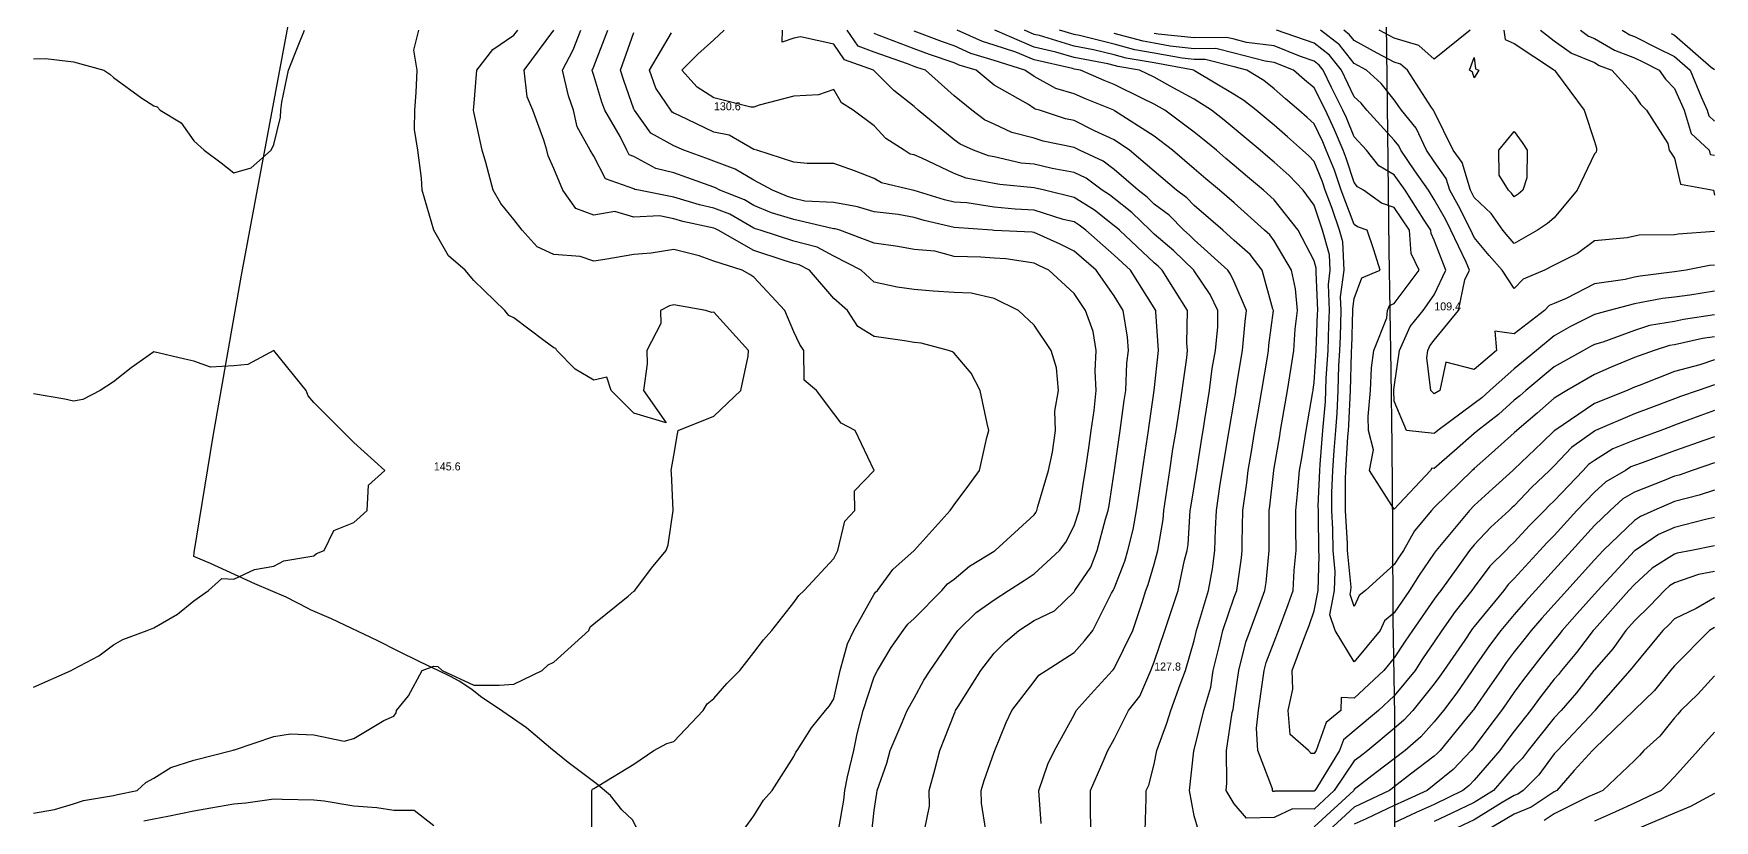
# Model space of a CAD drawing. Extents: x 0 to 213, y 0 to 456.
# Drawn here: x 0 to 210, y 161.3 to 259.6 of the extents above; entities that cross this region are included whole.
import ezdxf

# ---------------------------------------------------------------- set-up
doc = ezdxf.new("R2010")
doc.units = 0
for name, color, linetype in [('CONTOURS_MAJEURES', 3, 'CONTINUOUS'), ('CONTOURS_MINEURES', 8, 'CONTINUOUS'), ('PARCELLE', 4, 'CONTINUOUS'), ('POINTS_COTES', 7, 'CONTINUOUS')]:
    doc.layers.add(name, color=color, linetype=linetype)

msp = doc.modelspace()

# ---------------------------------------------------------------- linework, layer by layer
at = {"layer": 'CONTOURS_MAJEURES'}
for points in [[(88.644, 159.998), (89.999, 161.819), (91.206, 163.797), (92.257, 165.005), (94.998, 169.252), (95.216, 169.783), (95.414, 170.002), (97.176, 172.82), (98.919, 174.998), (99.427, 175.567), (99.996, 176.455), (100.766, 179.994), (101.671, 183.327), (102.461, 185.002), (105.005, 189.531), (105.205, 189.798), (105.425, 189.998), (107.371, 192.629), (110.003, 194.995), (114.531, 200.002), (115.001, 200.68), (116.835, 203.165), (118.187, 204.999), (119.112, 209.109), (119.337, 209.995), (119.14, 210.856), (118.271, 215.003), (117.155, 217.155), (115.001, 219.648), (114.811, 219.809), (114.312, 219.999), (110.889, 220.885), (110.003, 220.967), (108.813, 221.189), (105.005, 221.719), (102.991, 222.987), (101.693, 224.995), (99.996, 226.494), (96.92, 230.003), (95.667, 230.672), (94.998, 230.84), (93.758, 231.242), (89.999, 232.473), (85.54, 234.999), (85.199, 235.197), (85.001, 235.275), (81.116, 236.112), (80.003, 236.45), (78.198, 236.804), (75.005, 236.623), (72.629, 237.369), (69.996, 236.888), (67.73, 237.731), (66.104, 239.996), (64.998, 242.736), (64.288, 244.292), (64.102, 245.003), (63.748, 246.252), (62.383, 249.999), (61.673, 251.673), (61.275, 254.996), (64.998, 260.003)], [(125.876, 160.878), (125.582, 165.005), (126.712, 168.288), (127.55, 170.002), (129.996, 174.472), (130.266, 174.998), (132.509, 177.487), (134.8, 179.994), (134.897, 180.102), (135.005, 180.241), (137.324, 185.002), (138.497, 188.493), (138.983, 189.998), (139.272, 190.729), (140.003, 193.285), (140.477, 194.995), (141.139, 198.863), (141.211, 200.002), (141.693, 203.309), (141.972, 204.999), (142.347, 207.652), (142.743, 209.995), (143.246, 213.245), (143.498, 215.003), (144.066, 219.065), (144.168, 219.999), (144.103, 220.897), (144.151, 224.995), (142.55, 227.548), (141.01, 230.003), (140.501, 230.5), (140.003, 230.923), (135.658, 234.999), (135.328, 235.322), (135.005, 235.577), (132.538, 237.535), (129.996, 239.119), (126.296, 239.996), (124.997, 240.291), (120.711, 240.709), (119.999, 240.869), (116.505, 241.502), (115.001, 242.084), (110.973, 244.031), (110.003, 244.422), (109.534, 244.533), (108.753, 245.003), (106.493, 246.491), (105.005, 248.048), (102.396, 249.999), (100.925, 250.926), (99.996, 252.582), (98.08, 251.915), (94.998, 251.753), (90.646, 250.646), (89.999, 250.398), (89.612, 250.387), (85.001, 251.569), (82.909, 252.905), (81.009, 254.996), (82.98, 257.021), (85.001, 258.788), (86.266, 260.003)], [(209.999, 212.466), (208.185, 211.813), (205.001, 210.637), (204.534, 210.462), (203.291, 209.995), (200.002, 208.798), (197.311, 207.689), (195.004, 206.248), (194.281, 205.72), (193.597, 204.999), (189.995, 201.219), (189.372, 200.625), (188.784, 200.002), (186.89, 198.105), (184.997, 196.019), (184.46, 195.533), (183.956, 194.995), (181.959, 193.035), (179.999, 190.401), (179.707, 189.998), (177.613, 187.387), (175.953, 185.002), (175.001, 183.594), (173.543, 181.455), (172.601, 179.994), (170.003, 176.839), (168.031, 174.998), (165.004, 172.48), (163.648, 171.355), (163.15, 170.002), (160.292, 165.301), (160.092, 165.005), (159.996, 164.916), (155.075, 164.927), (154.997, 164.891), (154.88, 164.888), (154.781, 165.005), (154.78, 165.223), (152.96, 170.002), (152.778, 172.779), (153.033, 174.998), (153.556, 178.554), (153.768, 179.994), (154.01, 180.983), (154.997, 183.598), (155.537, 185.002), (156.759, 188.237), (157.357, 189.998), (157.496, 192.497), (157.731, 194.995), (157.695, 197.697), (157.687, 200.002), (157.928, 202.069), (158.174, 204.999), (158.44, 206.554), (159.002, 209.995), (159.822, 214.829), (159.851, 215.003), (159.872, 215.126), (159.996, 216.002), (160.261, 219.999), (160.422, 224.569), (160.436, 224.995), (160.233, 229.765), (160.265, 230.003), (160.253, 230.26), (159.996, 231.176), (158.016, 234.999), (154.997, 238.808), (153.679, 239.996), (151.682, 241.682), (149.999, 243.117), (148.977, 243.979), (147.775, 245.003), (146.257, 246.258), (145.001, 247.266), (141.35, 249.999), (140.003, 250.757), (138.552, 251.45), (135.005, 253.217), (133.738, 253.732), (130.799, 254.996), (129.996, 255.147), (129.78, 255.212), (124.997, 256.284), (122.737, 257.26), (119.999, 258.136), (118.572, 258.574), (115.402, 260.003)], [(209.999, 227.415), (206.916, 226.914), (205.001, 226.649), (203.531, 226.468), (200.002, 225.797), (196.846, 224.995), (195.004, 224.473), (192.014, 222.982), (189.995, 221.821), (187.782, 219.999), (184.997, 217.706), (181.945, 215.003), (180.925, 214.075), (179.999, 213.37), (175.451, 209.995), (175.211, 209.785), (175.001, 209.604), (171.541, 209.995), (170.003, 213.637), (169.954, 214.954), (169.958, 215.003), (169.961, 215.044), (170.003, 215.387), (170.641, 219.999), (172.009, 222.989), (173.62, 224.995), (175.001, 226.955), (176.441, 230.003), (175.001, 233.769), (174.604, 234.602), (174.572, 234.999), (173.731, 236.268), (171.372, 239.996), (170.003, 241.941), (168.056, 243.053), (166.546, 245.003), (165.004, 246.694), (164.044, 249.042), (163.587, 249.999), (162.17, 252.826), (161.12, 254.996), (160.623, 255.623), (159.996, 256.115), (158.289, 256.705), (154.997, 258.039), (151.541, 258.459), (149.999, 258.866), (149.097, 259.099), (145.001, 259.038), (140.485, 259.52), (140.003, 259.609)], [(198.459, 260.003), (199.438, 259.437), (200.002, 259.22), (202.821, 257.819), (205.001, 256.71), (206.975, 254.996), (208.333, 251.665), (209.088, 249.999), (209.294, 249.295), (209.999, 248.645)], [(209.999, 195.592), (207.119, 194.995), (205.334, 194.662), (205.001, 194.547), (202.223, 192.775), (200.002, 190.751), (199.305, 189.998), (195.004, 185.176), (194.922, 185.084), (194.85, 185.002), (192.759, 182.24), (190.901, 179.994), (190.505, 179.486), (189.995, 178.898), (188.279, 176.714), (187.033, 174.998), (184.997, 172.418), (183.955, 171.043), (183.178, 170.002), (179.999, 166.316), (179.362, 165.642), (178.584, 165.005), (175.001, 163.268), (172.756, 162.247), (170.003, 160.969)], [(209.999, 172.276), (208.933, 171.067), (207.953, 170.002), (205.001, 166.72), (204.182, 165.823), (203.358, 165.005), (200.002, 163.42), (197.648, 162.356), (195.004, 161.174)]]:
    msp.add_lwpolyline(points, dxfattribs=at)
at = {"layer": 'CONTOURS_MINEURES'}
for points in [[(0, 162.152), (2.623, 162.626), (4.998, 163.328), (6.234, 163.767), (9.996, 164.363), (10.489, 164.513), (12.943, 165.005), (14.003, 166.005), (15.005, 166.526), (17.128, 167.879), (20.003, 168.782), (24.774, 170.002), (24.951, 170.052), (25.001, 170.067), (25.096, 170.096), (30, 171.75), (32.088, 172.09), (34.998, 171.953), (38.82, 171.177), (39.996, 171.501), (43.753, 173.749), (45.005, 174.309), (45.291, 174.713), (45.35, 174.998), (46.822, 176.815), (48.545, 179.994), (50.003, 180.534), (50.503, 180.495), (51.032, 179.994), (55.001, 178.147), (58.151, 178.147), (59.999, 178.287), (63.551, 179.994), (64.293, 180.701), (64.998, 181.054), (69.358, 185.002), (69.527, 185.47), (69.996, 185.812), (74.289, 189.285), (75.005, 189.896), (75.118, 189.998), (77.212, 192.789), (79.051, 194.995), (79.289, 195.71), (79.901, 200.002), (79.709, 204.705), (79.654, 204.999), (80.003, 206.872), (80.441, 209.557), (80.524, 209.995), (85.001, 211.76), (88.376, 215.003), (89.293, 219.293), (89.315, 219.999), (85.001, 224.763), (84.731, 224.725), (84.002, 224.995), (80.003, 225.686), (79.455, 225.544), (78.337, 224.995), (78.371, 223.364), (76.606, 219.999), (76.671, 218.333), (76.211, 215.003), (79.042, 210.958), (75.005, 212.16), (72.162, 215.003), (71.631, 216.634), (69.996, 216.271), (67.647, 217.651), (65.39, 219.999), (65.244, 220.246), (64.998, 220.302), (63.748, 221.248), (59.999, 224.044), (59.375, 224.371), (58.868, 224.995), (55.001, 228.728), (53.908, 230.003), (51.827, 231.826), (50.003, 234.999), (48.563, 239.996), (48.472, 241.529), (47.988, 245.003), (47.588, 247.585), (47.651, 249.999), (47.795, 252.206), (47.902, 254.996), (47.485, 257.519), (48.129, 260.003)], [(0, 256.409), (1.482, 256.481), (4.998, 256.045), (8.79, 254.996), (9.517, 254.517), (9.996, 254.075), (13.502, 251.498), (15.005, 250.535), (15.422, 250.416), (15.794, 249.999), (18.435, 248.432), (20.003, 246.193), (21.319, 245.003), (23.446, 243.445), (25.001, 242.199), (27.188, 242.812), (29.666, 245.003), (30, 245.717), (30.856, 249.143), (30.882, 249.999), (30.999, 250.999), (31.841, 254.996), (33.042, 258.044), (33.844, 260.003)], [(69.726, 160.268), (69.726, 165.005), (69.844, 165.157), (69.996, 165.255), (70.622, 165.63), (75.005, 168.296), (77.504, 170.002), (79.128, 170.876), (80.003, 171.13), (83.638, 174.998), (84.152, 175.847), (85.001, 176.497), (86.628, 178.368), (88.231, 179.994), (89.999, 182.253), (91.175, 183.824), (92.221, 185.002), (94.998, 188.499), (95.617, 189.379), (96.268, 189.998), (99.996, 193.995), (100.483, 194.995), (101.355, 198.643), (102.603, 200.002), (102.57, 202.431), (105.005, 204.999), (102.667, 209.995), (100.917, 210.916), (99.996, 212.103), (97.797, 215.003), (96.281, 216.286), (96.247, 219.999), (95.723, 220.724), (94.998, 222.325), (93.867, 224.995), (89.999, 229.142), (89.495, 229.497), (88.533, 230.003), (85.001, 231.149), (83.174, 231.829), (80.003, 232.605), (77.164, 232.162), (75.005, 231.968), (71.35, 231.353), (69.996, 231.126), (68.287, 231.711), (64.998, 231.97), (62.917, 232.92), (61.03, 234.999), (59.999, 236.332), (58.363, 238.36), (57.406, 239.996), (56.52, 243.482), (56.054, 245.003), (55.001, 249.8), (54.968, 249.966), (54.963, 249.999), (54.964, 250.036), (55.001, 250.384), (55.369, 254.996), (57.388, 257.612), (59.999, 259.367), (60.495, 260.003)], [(88.644, 159.998), (89.999, 161.819), (91.206, 163.797), (92.257, 165.005), (94.998, 169.252), (95.216, 169.783), (95.414, 170.002), (97.176, 172.82), (98.919, 174.998), (99.427, 175.567), (99.996, 176.455), (100.766, 179.994), (101.671, 183.327), (102.461, 185.002), (105.005, 189.531), (105.205, 189.798), (105.425, 189.998), (107.371, 192.629), (110.003, 194.995), (114.531, 200.002), (115.001, 200.68), (116.835, 203.165), (118.187, 204.999), (119.112, 209.109), (119.337, 209.995), (119.14, 210.856), (118.271, 215.003), (117.155, 217.155), (115.001, 219.648), (114.811, 219.809), (114.312, 219.999), (110.889, 220.885), (110.003, 220.967), (108.813, 221.189), (105.005, 221.719), (102.991, 222.987), (101.693, 224.995), (99.996, 226.494), (96.92, 230.003), (95.667, 230.672), (94.998, 230.84), (93.758, 231.242), (89.999, 232.473), (85.54, 234.999), (85.199, 235.197), (85.001, 235.275), (81.116, 236.112), (80.003, 236.45), (78.198, 236.804), (75.005, 236.623), (72.629, 237.369), (69.996, 236.888), (67.73, 237.731), (66.104, 239.996), (64.998, 242.736), (64.288, 244.292), (64.102, 245.003), (63.748, 246.252), (62.383, 249.999), (61.673, 251.673), (61.275, 254.996), (64.998, 260.003)], [(100.562, 159.998), (101.226, 163.776), (101.341, 165.005), (101.69, 166.695), (102.491, 170.002), (102.898, 172.103), (103.649, 174.998), (105.005, 179.202), (105.438, 179.994), (107.15, 182.853), (108.63, 185.002), (109.22, 185.785), (110.003, 186.501), (113.475, 189.998), (114.168, 190.831), (115.001, 191.396), (116.951, 193.045), (119.999, 194.903), (120.055, 194.939), (120.138, 194.995), (124.997, 199.451), (125.24, 199.759), (125.36, 200.002), (125.479, 200.483), (126.803, 204.999), (127.281, 207.282), (127.667, 209.995), (127.599, 212.396), (128.065, 215.003), (127.795, 217.799), (127.128, 219.999), (124.997, 223.167), (123.05, 224.995), (119.999, 226.476), (117.143, 227.141), (115.001, 227.221), (112.39, 227.387), (110.003, 227.622), (107.902, 227.898), (105.005, 228.53), (103.378, 230.003), (99.996, 231.782), (97.898, 232.902), (94.998, 233.631), (90.775, 234.999), (90.181, 235.181), (89.999, 235.255), (87, 236.998), (85.001, 237.779), (83.177, 238.172), (80.003, 239.136), (75.621, 239.996), (75.123, 240.114), (75.005, 240.177), (71.452, 241.452), (69.996, 244.263), (69.556, 245.003), (67.92, 247.925), (67.456, 249.999), (66.819, 251.82), (66.061, 254.996), (67.43, 257.567), (68.375, 260.003)], [(104.791, 160.212), (105.005, 162.502), (105.344, 164.666), (105.405, 165.005), (106.605, 168.402), (107.023, 170.002), (108.498, 173.494), (109.123, 174.998), (110.003, 176.535), (111.228, 178.77), (112.034, 179.994), (115.001, 184.382), (115.455, 185.002), (117.759, 187.242), (119.999, 188.845), (121.821, 189.998), (123.743, 191.252), (124.997, 192.083), (128.163, 194.995), (128.97, 196.022), (129.996, 198.089), (130.617, 200.002), (131.224, 203.773), (131.411, 204.999), (131.866, 208.129), (132.153, 209.995), (132.5, 212.499), (132.749, 215.003), (132.621, 217.38), (132.755, 219.999), (132.372, 222.369), (131.434, 224.995), (129.996, 227.115), (126.837, 230.003), (125.606, 230.611), (124.997, 230.883), (121.451, 231.454), (119.999, 231.524), (118.346, 231.656), (115.001, 231.741), (112.603, 232.4), (110.003, 232.617), (107.968, 232.965), (105.005, 233.409), (100.729, 234.999), (100.162, 235.165), (99.996, 235.195), (99.789, 235.206), (94.998, 236.34), (92.196, 237.195), (89.999, 238.102), (88.802, 238.798), (85.738, 239.996), (85.276, 240.27), (85.001, 240.371), (81.621, 241.617), (80.003, 242.2), (77.739, 242.735), (75.005, 244.216), (74.425, 244.424), (74.125, 245.003), (73.291, 246.712), (71.377, 249.999), (71.014, 251.015), (69.996, 254.357), (69.83, 254.83), (69.791, 254.996), (69.862, 255.13), (69.996, 255.475), (71.744, 260.003)], [(111.328, 159.998), (111.952, 163.053), (111.892, 165.005), (112.585, 167.587), (113.212, 170.002), (115.001, 174.53), (115.148, 174.851), (115.201, 174.998), (115.501, 175.498), (118.333, 179.994), (119.999, 182.175), (121.433, 183.565), (123.095, 185.002), (124.997, 186.23), (127.545, 187.452), (129.996, 189.846), (130.091, 189.998), (132.071, 192.925), (132.866, 194.995), (133.922, 198.92), (134.273, 200.002), (134.374, 200.631), (135.005, 204.761), (135.04, 204.999), (135.046, 205.04), (135.776, 209.995), (136.273, 213.731), (136.458, 215.003), (136.603, 218.401), (136.784, 219.999), (136.659, 221.653), (136.142, 224.995), (135.005, 226.816), (132.763, 230.003), (129.996, 232.392), (128.25, 233.254), (124.997, 234.712), (124.75, 234.752), (119.999, 234.982), (119.782, 234.999), (115.001, 235.349), (111.249, 236.245), (110.003, 236.62), (108.032, 236.969), (105.005, 237.327), (102.937, 237.933), (99.996, 238.461), (96.342, 238.652), (94.998, 238.97), (94.212, 239.21), (92.309, 239.996), (89.999, 241.271), (87.661, 242.661), (85.001, 243.633), (84.002, 244.002), (81.219, 245.003), (80.003, 245.554), (77.128, 247.126), (75.073, 249.999), (75.045, 250.04), (75.005, 250.154), (73.729, 253.723), (73.341, 254.996), (75.005, 259.703)], [(118.961, 159.998), (118.433, 163.436), (118.379, 165.005), (118.756, 166.248), (119.999, 169.798), (120.076, 170.002), (121.512, 173.486), (122.221, 174.998), (124.997, 178.641), (125.594, 179.399), (126.526, 179.994), (129.996, 182.233), (131.306, 183.692), (132.325, 185.002), (134.683, 189.678), (134.885, 189.998), (134.933, 190.07), (135.005, 190.256), (136.349, 193.651), (136.733, 194.995), (137.399, 197.603), (137.791, 200.002), (138.296, 203.292), (138.547, 204.999), (139.159, 209.152), (139.284, 209.995), (139.368, 210.631), (140.003, 215.003), (140.546, 219.999), (140.198, 224.8), (140.2, 224.995), (140.124, 225.117), (140.003, 225.31), (137.036, 230.003), (135.005, 231.904), (131.451, 234.999), (130.641, 235.643), (129.996, 236.045), (128.625, 236.369), (124.997, 237.532), (122.624, 237.623), (119.999, 237.873), (116.581, 238.416), (115.001, 238.532), (113.819, 238.814), (110.003, 239.962), (109.814, 239.996), (105.925, 240.918), (105.005, 241.472), (102.548, 242.451), (99.996, 243.334), (96.643, 243.355), (94.998, 243.507), (90.356, 245.003), (89.999, 245.107), (86.902, 246.903), (85.001, 247.267), (80.674, 249.328), (80.003, 249.632), (79.766, 249.762), (79.596, 249.999), (77.747, 252.741), (76.945, 254.996), (79.693, 259.693)], [(125.876, 160.878), (125.582, 165.005), (126.712, 168.288), (127.55, 170.002), (129.996, 174.472), (130.266, 174.998), (132.509, 177.487), (134.8, 179.994), (134.897, 180.102), (135.005, 180.241), (137.324, 185.002), (138.497, 188.493), (138.983, 189.998), (139.272, 190.729), (140.003, 193.285), (140.477, 194.995), (141.139, 198.863), (141.211, 200.002), (141.693, 203.309), (141.972, 204.999), (142.347, 207.652), (142.743, 209.995), (143.246, 213.245), (143.498, 215.003), (144.066, 219.065), (144.168, 219.999), (144.103, 220.897), (144.151, 224.995), (142.55, 227.548), (141.01, 230.003), (140.501, 230.5), (140.003, 230.923), (135.658, 234.999), (135.328, 235.322), (135.005, 235.577), (132.538, 237.535), (129.996, 239.119), (126.296, 239.996), (124.997, 240.291), (120.711, 240.709), (119.999, 240.869), (116.505, 241.502), (115.001, 242.084), (110.973, 244.031), (110.003, 244.422), (109.534, 244.533), (108.753, 245.003), (106.493, 246.491), (105.005, 248.048), (102.396, 249.999), (100.925, 250.926), (99.996, 252.582), (98.08, 251.915), (94.998, 251.753), (90.646, 250.646), (89.999, 250.398), (89.612, 250.387), (85.001, 251.569), (82.909, 252.905), (81.009, 254.996), (82.98, 257.021), (85.001, 258.788), (86.266, 260.003)], [(132.101, 159.998), (132.064, 162.938), (132.064, 165.005), (133.638, 168.639), (134.234, 170.002), (135.005, 171.429), (136.8, 174.998), (138.226, 176.774), (139.578, 179.994), (140.003, 181.068), (141.328, 185.002), (142.254, 187.748), (143.002, 189.998), (143.789, 193.784), (144.125, 194.995), (144.254, 195.744), (144.521, 200.002), (144.582, 200.421), (145.001, 202.959), (145.322, 204.999), (145.959, 209.037), (146.124, 209.995), (146.353, 211.35), (146.9, 215.003), (147.265, 217.736), (147.655, 219.999), (147.939, 222.936), (147.962, 224.995), (146.993, 226.991), (145.001, 229.94), (144.977, 229.978), (144.961, 230.003), (142.453, 232.452), (140.003, 234.53), (139.503, 234.999), (137.228, 237.222), (135.005, 238.976), (134.435, 239.428), (133.524, 239.996), (131.513, 241.513), (129.996, 242.213), (127.268, 242.729), (124.997, 243.245), (123.399, 243.401), (119.999, 244.163), (119.289, 244.292), (117.45, 245.003), (115.748, 245.749), (115.001, 246.326), (110.529, 249.999), (110.003, 250.467), (107.463, 252.457), (105.005, 254.93), (104.964, 254.956), (104.942, 254.996), (101.322, 256.322), (99.996, 258.258), (95.822, 259.178), (94.998, 259.015), (93.508, 258.511), (93.549, 260.003)], [(138.868, 159.998), (139.01, 164.011), (139.01, 165.005), (139.338, 165.67), (140.003, 168.296), (140.328, 170.002), (141.584, 173.418), (142.069, 174.998), (143.253, 178.247), (143.924, 179.994), (145.001, 183.731), (145.28, 185.002), (145.428, 185.429), (146.773, 189.998), (147.276, 192.721), (147.594, 194.995), (147.648, 197.647), (147.794, 200.002), (148.263, 203.263), (148.537, 204.999), (148.736, 206.262), (149.38, 209.995), (149.999, 213.654), (150.191, 214.81), (150.224, 215.003), (150.27, 215.274), (151.038, 219.999), (151.368, 223.627), (151.547, 224.995), (149.999, 228.567), (149.53, 229.533), (149.212, 230.003), (145.001, 233.822), (144.405, 234.404), (143.704, 234.999), (141.897, 236.893), (140.003, 238.268), (139.129, 239.122), (138.021, 239.996), (135.005, 242.602), (133.636, 243.634), (130.668, 245.003), (129.996, 245.342), (126.135, 246.14), (124.997, 246.508), (122.209, 247.212), (119.999, 248.268), (118.795, 248.796), (117.238, 249.999), (115.001, 251.816), (111.435, 254.996), (110.361, 255.355), (110.003, 255.489), (109.202, 255.798), (105.005, 257.28), (103.011, 258.01), (101.646, 260.003)], [(145.534, 159.998), (145.001, 161.858), (144.437, 165.005), (144.972, 169.973), (144.978, 170.002), (144.984, 170.019), (145.001, 170.074), (146.223, 174.998), (147.083, 177.913), (147.389, 179.994), (148.164, 183.164), (148.569, 185.002), (149.999, 189.142), (150.317, 189.998), (150.909, 194.085), (150.995, 194.995), (150.992, 195.99), (151.071, 200.002), (151.569, 203.429), (151.745, 204.999), (152.103, 207.101), (152.594, 209.995), (152.938, 212.059), (153.438, 215.003), (154.145, 219.147), (154.283, 219.999), (154.343, 220.653), (154.913, 224.995), (154.849, 225.144), (153.481, 230.003), (151.991, 231.994), (149.999, 233.722), (148.564, 234.999), (145.001, 238.1), (144.075, 239.07), (142.8, 239.996), (140.003, 242.41), (136.902, 245.003), (135.005, 246.307), (132.569, 247.433), (129.996, 248.729), (128.943, 248.947), (125.687, 249.999), (125.151, 250.153), (124.997, 250.238), (124.283, 250.713), (119.999, 253.132), (117.75, 254.996), (115.645, 255.641), (115.001, 255.931), (111.953, 256.949), (110.003, 257.68), (105.645, 259.362), (105.005, 259.588)], [(209.999, 209.195), (208.792, 208.789), (205.001, 207.441), (200.957, 205.953), (200.002, 205.605), (199.573, 205.428), (198.885, 204.999), (196.42, 203.583), (195.004, 202.296), (192.813, 200.002), (189.995, 196.881), (189.054, 195.938), (188.199, 194.995), (184.997, 191.475), (184.252, 190.743), (183.698, 189.998), (179.999, 185.511), (179.772, 185.229), (179.615, 185.002), (178.806, 183.807), (176.193, 179.994), (175.704, 179.291), (175.001, 178.345), (172.303, 174.998), (171.216, 173.786), (170.003, 172.734), (166.717, 170.002), (165.736, 169.271), (165.004, 168.694), (162.512, 165.005), (159.996, 162.691), (157.302, 162.697), (154.997, 161.64), (151.525, 161.527), (149.999, 163.348), (148.991, 165.005), (149.077, 165.927), (149.061, 170.002), (149.76, 174.759), (149.819, 174.998), (149.86, 175.137), (149.999, 176.084), (150.574, 179.994), (151.447, 183.551), (151.995, 185.002), (153.172, 188.174), (153.849, 189.998), (153.995, 191.001), (154.373, 194.995), (154.358, 199.362), (154.37, 200.002), (154.45, 200.549), (154.949, 204.999), (154.997, 205.281), (155.686, 209.307), (155.798, 209.995), (155.962, 210.962), (156.647, 215.003), (157.134, 217.863), (157.434, 219.999), (157.631, 222.632), (157.907, 224.995), (157.675, 227.678), (157.161, 230.003), (154.997, 233.686), (154.435, 234.437), (153.787, 234.999), (149.999, 238.425), (148.177, 239.996), (146.452, 241.45), (145.001, 242.687), (142.297, 245.003), (140.003, 246.759), (135.063, 249.941), (135.005, 249.981), (134.965, 249.999), (131.435, 251.435), (129.996, 252.054), (127.707, 252.709), (124.997, 254.22), (123.83, 254.996), (119.999, 256.221), (117.109, 257.107), (115.001, 258.058), (113.545, 258.544), (110.003, 259.872)], [(209.999, 212.466), (208.185, 211.813), (205.001, 210.637), (204.534, 210.462), (203.291, 209.995), (200.002, 208.798), (197.311, 207.689), (195.004, 206.248), (194.281, 205.72), (193.597, 204.999), (189.995, 201.219), (189.372, 200.625), (188.784, 200.002), (186.89, 198.105), (184.997, 196.019), (184.46, 195.533), (183.956, 194.995), (181.959, 193.035), (179.999, 190.401), (179.707, 189.998), (177.613, 187.387), (175.953, 185.002), (175.001, 183.594), (173.543, 181.455), (172.601, 179.994), (170.003, 176.839), (168.031, 174.998), (165.004, 172.48), (163.648, 171.355), (163.15, 170.002), (160.292, 165.301), (160.092, 165.005), (159.996, 164.916), (155.075, 164.927), (154.997, 164.891), (154.88, 164.888), (154.781, 165.005), (154.78, 165.223), (152.96, 170.002), (152.778, 172.779), (153.033, 174.998), (153.556, 178.554), (153.768, 179.994), (154.01, 180.983), (154.997, 183.598), (155.537, 185.002), (156.759, 188.237), (157.357, 189.998), (157.496, 192.497), (157.731, 194.995), (157.695, 197.697), (157.687, 200.002), (157.928, 202.069), (158.174, 204.999), (158.44, 206.554), (159.002, 209.995), (159.822, 214.829), (159.851, 215.003), (159.872, 215.126), (159.996, 216.002), (160.261, 219.999), (160.422, 224.569), (160.436, 224.995), (160.233, 229.765), (160.265, 230.003), (160.253, 230.26), (159.996, 231.176), (158.016, 234.999), (154.997, 238.808), (153.679, 239.996), (151.682, 241.682), (149.999, 243.117), (148.977, 243.979), (147.775, 245.003), (146.257, 246.258), (145.001, 247.266), (141.35, 249.999), (140.003, 250.757), (138.552, 251.45), (135.005, 253.217), (133.738, 253.732), (130.799, 254.996), (129.996, 255.147), (129.78, 255.212), (124.997, 256.284), (122.737, 257.26), (119.999, 258.136), (118.572, 258.574), (115.402, 260.003)], [(209.999, 215.701), (207.954, 215.003), (205.782, 214.22), (205.001, 213.932), (202.143, 212.858), (200.002, 212.054), (195.159, 209.995), (195.05, 209.95), (195.004, 209.922), (192.154, 207.842), (189.995, 205.566), (189.402, 204.999), (187.146, 202.851), (184.997, 200.575), (184.696, 200.303), (184.369, 200.002), (182.075, 197.923), (179.999, 195.71), (179.395, 194.995), (177.957, 192.954), (175.818, 189.998), (175.454, 189.545), (175.001, 188.894), (172.271, 185.002), (171.351, 183.651), (170.003, 181.561), (168.713, 179.994), (165.004, 176.527), (163.388, 176.611), (163.335, 174.998), (161.512, 173.485), (160.229, 170.002), (159.996, 169.617), (159.613, 169.619), (159.268, 170.002), (156.988, 171.992), (156.755, 174.998), (157.317, 177.675), (157.258, 179.994), (158.593, 183.596), (159.133, 185.002), (159.369, 185.628), (159.996, 187.474), (160.497, 189.998), (160.64, 194.352), (160.576, 194.995), (160.544, 199.454), (160.516, 200.002), (160.514, 200.52), (160.704, 204.999), (160.748, 205.749), (161.093, 209.995), (161.396, 213.602), (161.458, 215.003), (161.502, 216.505), (161.734, 219.999), (161.845, 223.15), (161.902, 224.995), (161.765, 228.234), (162.001, 230.003), (161.914, 231.917), (161.048, 234.999), (159.996, 238.15), (158.615, 239.996), (156.859, 241.861), (154.997, 243.519), (154.194, 244.198), (153.249, 245.003), (149.999, 247.706), (148.743, 248.744), (147.179, 249.999), (145.001, 251.396), (142.002, 252.997), (140.003, 254.121), (138.172, 254.996), (135.476, 255.468), (135.005, 255.594), (134.209, 255.791), (129.996, 256.581), (127.723, 257.273), (124.997, 257.884), (120.092, 260.003)], [(209.999, 218.804), (208.183, 218.184), (205.001, 217.361), (200.613, 215.613), (200.002, 215.393), (199.727, 215.278), (199.09, 215.003), (195.004, 213.379), (190.071, 209.995), (190.027, 209.963), (189.995, 209.93), (188.496, 208.496), (184.997, 205.158), (184.82, 204.999), (182.287, 202.711), (179.999, 200.604), (179.383, 200.002), (176.487, 196.483), (175.23, 194.995), (175.001, 194.67), (173.093, 191.905), (171.916, 189.998), (170.003, 187.2), (168.789, 186.216), (168.229, 185.002), (165.004, 181.086), (162.603, 185.002), (161.938, 186.939), (162.546, 189.998), (162.624, 192.373), (162.362, 194.995), (162.343, 197.656), (162.223, 200.002), (162.215, 202.216), (162.333, 204.999), (162.478, 207.475), (162.683, 209.995), (162.863, 212.136), (162.99, 215.003), (163.08, 218.079), (163.207, 219.999), (163.268, 221.731), (163.369, 224.995), (163.296, 226.703), (163.737, 230.003), (163.576, 233.574), (163.175, 234.999), (162.261, 237.736), (161.39, 239.996), (161.048, 241.047), (159.996, 243.587), (159.309, 244.316), (158.538, 245.003), (156.659, 246.664), (154.997, 248.134), (152.748, 249.999), (151.227, 251.227), (149.999, 251.978), (145.051, 254.946), (145.001, 254.978), (144.967, 254.996), (140.003, 255.909), (136.524, 256.518), (135.005, 256.922), (132.443, 257.557), (129.996, 258.016), (125.666, 259.334), (124.997, 259.483), (123.794, 260.003)], [(209.999, 221.683), (208.528, 221.469), (205.001, 220.711), (204.39, 220.609), (202.476, 219.999), (200.002, 219.107), (197.103, 217.901), (195.004, 216.994), (191.557, 215.003), (189.995, 214.021), (187.85, 212.144), (185.307, 209.995), (184.997, 209.7), (182.172, 207.171), (179.999, 205.218), (179.882, 205.115), (179.747, 204.999), (175.001, 200.371), (174.645, 200.002), (172.547, 197.453), (171.145, 194.995), (170.679, 194.319), (170.003, 193.224), (166.412, 189.998), (165.635, 189.368), (165.004, 188), (164.493, 189.489), (164.595, 189.998), (164.608, 190.394), (164.147, 194.995), (164.141, 195.858), (163.929, 200.002), (163.916, 203.913), (163.962, 204.999), (164.209, 209.201), (164.273, 209.995), (164.33, 210.67), (164.522, 215.003), (164.657, 219.653), (164.68, 219.999), (164.691, 220.311), (164.836, 224.995), (164.828, 225.171), (165.004, 226.491), (165.938, 229.067), (168.256, 230.003), (167.46, 232.545), (166.613, 234.999), (165.423, 235.418), (165.004, 235.713), (163.354, 239.996), (162.53, 242.529), (161.504, 245.003), (161.067, 246.072), (159.996, 248.319), (159.103, 249.108), (158.095, 249.999), (156.413, 251.415), (154.997, 252.666), (153.707, 253.706), (151.6, 254.996), (149.999, 255.418), (146.362, 256.359), (145.001, 256.339), (143.501, 256.499), (140.003, 257.142), (137.572, 257.568), (135.005, 258.25), (130.676, 259.323), (129.996, 259.451), (128.18, 260.003)], [(209.999, 224.42), (206.137, 223.86), (205.001, 223.616), (201.897, 223.101), (200.002, 222.497), (196.046, 221.04), (195.004, 220.745), (194.506, 220.496), (193.641, 219.999), (189.995, 217.935), (186.445, 215.003), (185.672, 214.326), (184.997, 213.756), (183.029, 211.966), (180.438, 209.995), (179.999, 209.601), (177.547, 207.45), (175.001, 205.259), (174.707, 205.293), (174.529, 204.999), (170.003, 200.17), (166.929, 204.999), (167.425, 207.575), (166.804, 209.995), (166.74, 211.734), (167.018, 215.003), (167.176, 217.828), (167.441, 219.999), (169.087, 224.08), (169.177, 224.995), (169.397, 225.602), (170.003, 225.846), (173.133, 230.003), (172.123, 232.123), (171.892, 234.999), (170.003, 237.851), (168.416, 238.41), (166.163, 239.996), (165.425, 240.417), (165.004, 240.961), (164.012, 244.01), (163.6, 245.003), (162.556, 247.557), (161.391, 249.999), (159.996, 252.783), (158.794, 253.794), (157.433, 254.996), (154.997, 255.983), (153.876, 256.119), (149.999, 257.142), (147.729, 257.729), (145.001, 257.689), (141.993, 258.009), (140.003, 258.375), (138.62, 258.618), (135.005, 259.578)], [(209.999, 227.415), (206.916, 226.914), (205.001, 226.649), (203.531, 226.468), (200.002, 225.797), (196.846, 224.995), (195.004, 224.473), (192.014, 222.982), (189.995, 221.821), (187.782, 219.999), (184.997, 217.706), (181.945, 215.003), (180.925, 214.075), (179.999, 213.37), (175.451, 209.995), (175.211, 209.785), (175.001, 209.604), (171.541, 209.995), (170.003, 213.637), (169.954, 214.954), (169.958, 215.003), (169.961, 215.044), (170.003, 215.387), (170.641, 219.999), (172.009, 222.989), (173.62, 224.995), (175.001, 226.955), (176.441, 230.003), (175.001, 233.769), (174.604, 234.602), (174.572, 234.999), (173.731, 236.268), (171.372, 239.996), (170.003, 241.941), (168.056, 243.053), (166.546, 245.003), (165.004, 246.694), (164.044, 249.042), (163.587, 249.999), (162.17, 252.826), (161.12, 254.996), (160.623, 255.623), (159.996, 256.115), (158.289, 256.705), (154.997, 258.039), (151.541, 258.459), (149.999, 258.866), (149.097, 259.099), (145.001, 259.038), (140.485, 259.52), (140.003, 259.609)], [(209.999, 230.654), (209.391, 230.61), (206.477, 230.003), (205.001, 229.798), (200.731, 229.273), (200.002, 229.135), (198.842, 228.84), (195.004, 228.295), (191.494, 226.494), (189.995, 225.876), (189.375, 225.617), (188.778, 224.995), (184.997, 222.062), (182.585, 222.41), (182.779, 219.999), (179.999, 217.593), (176.456, 218.544), (175.693, 215.003), (175.001, 214.552), (174.582, 215.003), (174.055, 219.053), (174.185, 219.999), (174.441, 220.558), (175.001, 221.255), (178.031, 224.995), (178.826, 228.828), (179.382, 230.003), (178.999, 231.002), (177.084, 234.999), (176.391, 236.389), (175.001, 238.867), (174.287, 239.996), (172.576, 242.425), (170.836, 245.003), (170.571, 245.572), (170.003, 246.264), (166.582, 249.999), (165.885, 250.88), (165.004, 251.665), (163.392, 254.996), (161.891, 256.891), (159.996, 258.376), (155.291, 260.003)], [(209.999, 234.852), (205.471, 234.529), (205.001, 234.431), (200.592, 234.41), (200.002, 234.277), (199.084, 234.081), (195.004, 233.7), (192.898, 232.104), (189.995, 230.631), (188.774, 230.003), (186.108, 228.89), (184.997, 227.733), (183.493, 230.003), (181.866, 231.869), (179.999, 234.093), (179.565, 234.999), (178.046, 238.043), (176.951, 239.996), (176.492, 241.49), (175.001, 243.579), (174.04, 245.003), (172.759, 247.758), (170.919, 249.999), (170.003, 251.291), (168.365, 253.359), (166.53, 254.996), (165.004, 255.828), (163.159, 258.159), (160.804, 260.003)], [(183.707, 260.003), (183.84, 258.844), (184.997, 258.343), (189.917, 255.074), (189.995, 255.014), (190.006, 255.007), (190.032, 254.996), (190.162, 254.829), (193.73, 249.999), (195.004, 246.083), (195.257, 245.256), (195.29, 245.003), (195.231, 244.775), (195.004, 244.537), (192.846, 239.996), (189.995, 236.565), (189.138, 235.856), (187.898, 234.999), (184.997, 233.351), (184.229, 234.231), (183.585, 234.999), (182.103, 237.102), (179.999, 239.101), (179.701, 239.698), (179.534, 239.996), (178.468, 243.469), (177.373, 245.003), (175.001, 249.827), (174.946, 249.945), (174.901, 249.999), (174.658, 250.342), (171.669, 254.996), (170.784, 255.779), (170.003, 256.018), (167.865, 257.137), (165.004, 258.698), (164.427, 259.427), (163.691, 260.003)], [(179.488, 260.003), (175.001, 256.383), (173.082, 258.081), (170.003, 259.026), (168.135, 260.003)], [(188.258, 260.003), (189.995, 258.669), (192.142, 257.142), (195.004, 255.949), (195.608, 255.6), (197.176, 254.996), (200.002, 251.892), (200.779, 250.775), (201.536, 249.999), (204.168, 245.836), (204.36, 245.003), (205.001, 244.021), (205.762, 240.759), (209.88, 239.996), (209.999, 239.371)], [(193.258, 260.003), (194.278, 259.277), (195.004, 258.975), (197.523, 257.519), (200.002, 256.563), (201.048, 256.044), (203.107, 254.996), (203.883, 253.879), (205.001, 252.733), (206.24, 249.999), (207.092, 247.094), (209.357, 245.003), (209.479, 244.482), (209.999, 244.385)], [(198.459, 260.003), (199.438, 259.437), (200.002, 259.22), (202.821, 257.819), (205.001, 256.71), (206.975, 254.996), (208.333, 251.665), (209.088, 249.999), (209.294, 249.295), (209.999, 248.645)], [(204.593, 259.595), (205.001, 259.387), (209.599, 255.396), (209.999, 255.087)], [(179.999, 256.605), (180.164, 255.162), (180.548, 254.996), (179.999, 254.039), (179.778, 254.775), (179.383, 254.996), (179.999, 256.605)], [(183.123, 241.873), (183.08, 245.003), (184.997, 247.335), (185.976, 245.981), (186.606, 245.003), (186.566, 241.568), (186.086, 239.996), (185.49, 239.503), (184.997, 239.163), (184.653, 239.651), (184.291, 239.996), (183.123, 241.873)], [(0, 177.913), (4.686, 179.994), (4.998, 180.151), (8.16, 181.834), (9.996, 183.214), (11.135, 183.864), (14.17, 185.002), (15.005, 185.324), (17.963, 187.041), (20.003, 188.703), (21.845, 189.998), (23.502, 191.497), (25.001, 191.426), (27.609, 192.605), (30, 193.032), (31.278, 193.717), (34.998, 194.32), (35.355, 194.638), (36.313, 194.995), (37.497, 197.498), (39.996, 198.5), (40.808, 199.19), (41.666, 200.002), (41.841, 203.158), (43.892, 204.999), (39.996, 208.496), (38.497, 209.995), (34.998, 213.5), (34.316, 214.32), (34.061, 215.003), (30, 219.999), (26.751, 218.25), (25.001, 218.056), (22.108, 217.895), (20.003, 218.667), (18.893, 218.889), (15.005, 219.827), (12.2, 217.8), (9.996, 216.073), (8.33, 215.003), (6.151, 213.847), (4.998, 213.637), (3.907, 213.91), (0, 214.576)], [(209.999, 205.929), (207.233, 204.999), (205.583, 204.417), (205.001, 204.269), (203.723, 203.722), (200.002, 202.264), (198.565, 201.439), (196.986, 200.002), (195.004, 198.111), (192.189, 194.995), (189.995, 192.561), (187.654, 189.998), (186.391, 188.605), (184.997, 187.014), (183.313, 185.002), (181.89, 183.107), (179.999, 180.358), (179.75, 179.994), (177.804, 177.192), (176.173, 174.998), (175.001, 173.583), (173.307, 171.695), (171.353, 170.002), (170.003, 168.953), (167.739, 167.268), (165.004, 165.113), (164.932, 165.005), (159.996, 160.465)], [(209.999, 202.552), (208.113, 201.887), (205.001, 201.097), (202.446, 200.002), (200.751, 199.253), (200.002, 198.746), (196.095, 194.995), (195.004, 193.815), (191.562, 189.998), (190.825, 189.171), (189.995, 188.239), (188.457, 186.54), (187.109, 185.002), (186.171, 183.826), (184.997, 182.313), (184.004, 180.99), (183.319, 179.994), (181.952, 178.042), (179.999, 175.229), (179.904, 175.093), (179.834, 174.998), (179.042, 174.041), (175.737, 170.002), (175.379, 169.623), (175.001, 169.314), (172.033, 167.035), (170.003, 165.459), (169.742, 165.266), (169.412, 165.005), (165.004, 162.925), (161.832, 159.998)], [(209.999, 199.106), (208.871, 198.872), (205.001, 197.859), (203.017, 196.982), (200.087, 194.995), (200.035, 194.962), (200.002, 194.932), (195.43, 189.998), (195.004, 189.52), (192.874, 187.127), (190.982, 185.002), (190.557, 184.441), (189.995, 183.762), (188.326, 181.667), (187.027, 179.994), (186.134, 178.858), (184.997, 177.292), (184.052, 175.943), (183.396, 174.998), (181.931, 173.066), (179.999, 170.475), (179.612, 170.002), (177.37, 167.633), (175.001, 165.693), (174.105, 165.005), (171.283, 163.722), (170.003, 163.127), (166.482, 161.478), (165.004, 160.781)], [(209.999, 195.592), (207.119, 194.995), (205.334, 194.662), (205.001, 194.547), (202.223, 192.775), (200.002, 190.751), (199.305, 189.998), (195.004, 185.176), (194.922, 185.084), (194.85, 185.002), (192.759, 182.24), (190.901, 179.994), (190.505, 179.486), (189.995, 178.898), (188.279, 176.714), (187.033, 174.998), (184.997, 172.418), (183.955, 171.043), (183.178, 170.002), (179.999, 166.316), (179.362, 165.642), (178.584, 165.005), (175.001, 163.268), (172.756, 162.247), (170.003, 160.969)], [(209.999, 192.37), (208, 191.997), (205.001, 190.965), (204.41, 190.589), (203.763, 189.998), (201.936, 188.066), (200.002, 186.205), (198.937, 185.002), (197.306, 182.696), (195.004, 180.097), (194.96, 180.039), (194.924, 179.994), (192.772, 177.225), (190.841, 174.998), (189.995, 174.098), (186.735, 170.002), (185.995, 169.004), (184.997, 168.007), (182.409, 165.005), (179.999, 163.525), (177.178, 162.179), (175.001, 161.124)], [(209.999, 189.07), (207.727, 187.727), (205.001, 186.457), (204.293, 185.709), (203.559, 185.002), (200.002, 180.718), (199.703, 180.295), (199.437, 179.994), (195.54, 175.533), (195.077, 174.998), (195.004, 174.928), (190.389, 170.002), (189.995, 169.567), (188.052, 166.948), (186.108, 165.005), (185.443, 164.558), (184.997, 164.375), (183.481, 163.486), (179.999, 161.348), (177.169, 159.998)], [(209.999, 185.355), (209.402, 185.002), (205.001, 180.565), (204.535, 179.994), (202.502, 177.496), (200.002, 175.082), (199.93, 174.998), (195.004, 170.258), (194.764, 170.002), (192.5, 167.503), (190.296, 165.005), (189.995, 164.853), (187.096, 162.903), (184.997, 162.04), (181.512, 159.998)], [(209.999, 179.315), (207.945, 177.052), (205.823, 174.998), (205.438, 174.561), (205.001, 174.086), (203.189, 171.813), (201.193, 170.002), (200.625, 169.379), (200.002, 168.761), (196.049, 165.005), (195.329, 164.68), (195.004, 164.535), (194.221, 164.222), (189.995, 162.087), (188.748, 161.248)], [(209.999, 172.276), (208.933, 171.067), (207.953, 170.002), (205.001, 166.72), (204.182, 165.823), (203.358, 165.005), (200.002, 163.42), (197.648, 162.356), (195.004, 161.174)], [(13.773, 161.229), (15.005, 161.476), (16.79, 161.786), (20.003, 162.483), (22.152, 162.852), (25.001, 163.318), (26.533, 163.471), (30, 163.981), (31.068, 163.935), (34.998, 163.857), (36.304, 163.697), (39.996, 163.109), (42.899, 162.9), (45.005, 162.543), (47.535, 162.532), (50.003, 160.651)], [(209.999, 164.639), (207.016, 162.987), (205.001, 162.17), (200.098, 160.093)]]:
    msp.add_lwpolyline(points, dxfattribs=at)
at = {"layer": 'PARCELLE'}
for points in [[(75.751, 159.582), (74.826, 161.329), (73.497, 162.608), (72.091, 164.387), (70.294, 165.891), (66.797, 168.507), (64.592, 170.303), (61.583, 172.815), (58.611, 174.858), (55.848, 176.759), (54.735, 177.637), (53.154, 178.659), (52.079, 179.257), (51.93, 179.328), (50.635, 179.938), (48.265, 181.097), (45.477, 182.448), (42.998, 183.698), (37.222, 186.462), (34.581, 187.583), (34.303, 187.725), (31.535, 189.176), (27.641, 190.826), (22.083, 193.38), (20, 194.246), (20.075, 194.745), (22.454, 209.27), (25.969, 229.379), (32.778, 265.776)], [(168.976, 260.816), (169.164, 247.178), (169.342, 232.563), (169.578, 217.417), (169.679, 208.056), (169.793, 197.496), (169.841, 186.427), (170.012, 174.459), (170.018, 161.901), (169.99, 152.411)]]:
    msp.add_lwpolyline(points, dxfattribs=at)

# ---------------------------------------------------------------- texts
at = {"layer": 'POINTS_COTES'}
for s, p in [('130.6', (85.001, 249.999)), ('109.4', (175.001, 224.995)), ('145.6', (50.003, 204.999)), ('127.8', (140.003, 179.994))]:
    msp.add_text(s, height=1, dxfattribs=at).set_placement(p)

doc.saveas('drawing.dxf')
